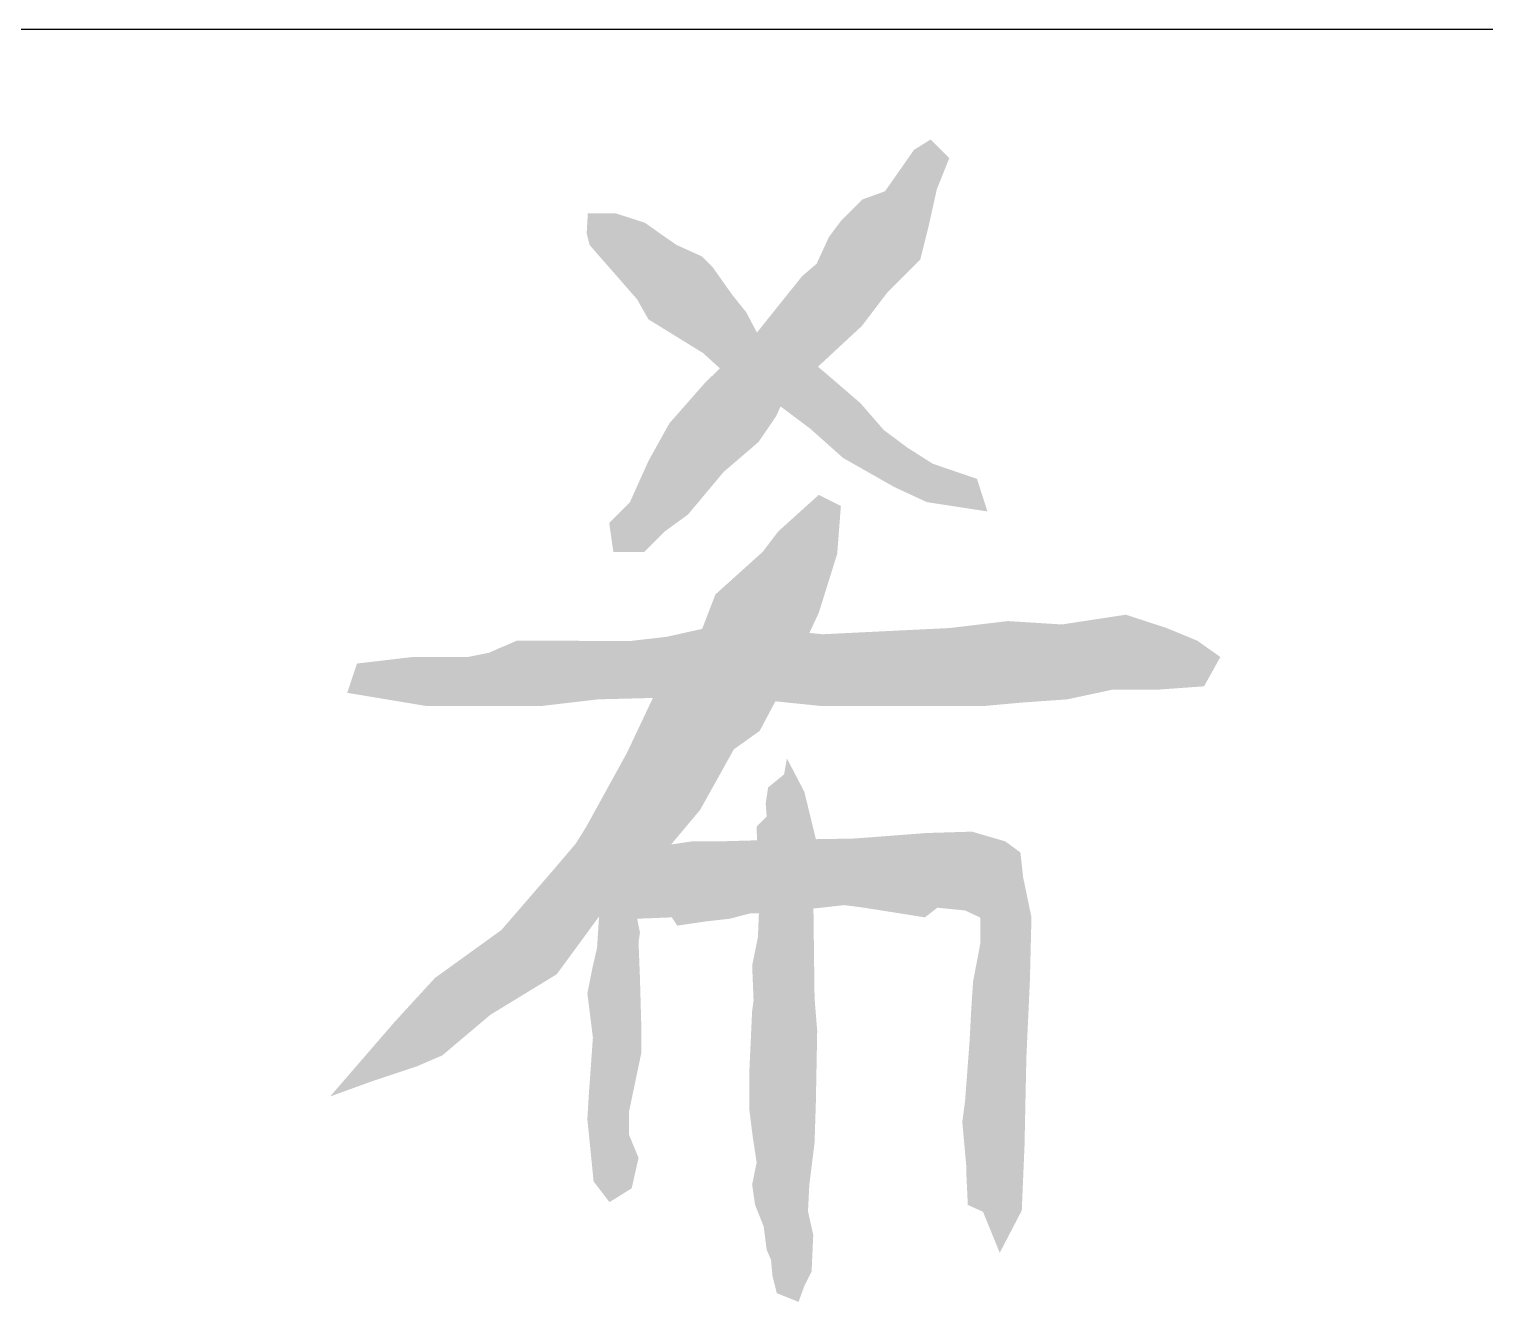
# Model space of a CAD drawing. Extents: x 5904849 to 6011887, y -826029 to -177002.
# Drawn here: x 5947674 to 5948341, y -721634 to -721051 of the extents above; entities that cross this region are included whole.
import ezdxf

# ---------------------------------------------------------------- set-up
doc = ezdxf.new("R2010")
doc.units = 0
doc.header["$LTSCALE"] = 1000
doc.header["$MEASUREMENT"] = 0
doc.layers.get('0').update_dxf_attribs({"linetype": 'CONTINUOUS'})
doc.layers.add('HATCH', color=8, linetype='CONTINUOUS')

msp = doc.modelspace()

# ---------------------------------------------------------------- hatches: boundary and pattern name
at = {"layer": 'HATCH'}
h = msp.add_hatch(color=0, dxfattribs=at)
h.paths.add_polyline_path([(5948055.01, -721222.56), (5948039.54, -721209.23), (5948035.54, -721205.87), (5948020.19, -721220.13), (5948018.42, -721224.06), (5948032.07, -721234.28), (5948047.01, -721247.61), (5948070.48, -721260.94), (5948085.42, -721267.87), (5948099.29, -721270), (5948113.16, -721272.14), (5948108.36, -721257.21), (5948088.09, -721250.28), (5948076.35, -721242.81), (5948065.68, -721234.82)])
h.paths.add_polyline_path([(5948035.54, -721205.87), (5948031.93, -721202.84), (5948022.9, -721197), (5948008.06, -721191.1), (5948007.6, -721190.23), (5947995.02, -721202.38), (5947990.65, -721206.61), (5948001.12, -721216.16), (5948017.06, -721223.04), (5948018.42, -721224.06), (5948020.19, -721220.13)])
h.paths.add_polyline_path([(5948067.19, -721172.02), (5948082.38, -721156.84), (5948086.18, -721141.66), (5948089.98, -721124.58), (5948095.68, -721110.35), (5948087.13, -721101.81), (5948079.53, -721106.55), (5948072.89, -721116.04), (5948066.24, -721125.53), (5948055.79, -721129.32), (5948046.3, -721138.81), (5948040.6, -721146.4), (5948034.91, -721158.74), (5948028.26, -721164.43), (5948016.86, -721178.66), (5948007.6, -721190.23), (5948008.06, -721191.1), (5948022.9, -721197), (5948031.93, -721202.84), (5948035.54, -721205.87), (5948044.4, -721197.64), (5948055.69, -721187.16)])
h.paths.add_polyline_path([(5947996.32, -721172.97), (5947987.25, -721160.18), (5947982.45, -721155.38), (5947970.71, -721150.05), (5947963.78, -721145.25), (5947956.31, -721139.92), (5947942.97, -721135.65), (5947930.16, -721135.65), (5947929.63, -721144.72), (5947930.94, -721150.08), (5947936.03, -721155.91), (5947943.23, -721164.15), (5947952.71, -721174.99), (5947957.91, -721184.17), (5947982.98, -721199.63), (5947990.65, -721206.61), (5947995.02, -721202.38), (5948007.6, -721190.23), (5948002.72, -721180.97)])
h.paths.add_polyline_path([(5948016.43, -721228.48), (5948018.42, -721224.06), (5948017.06, -721223.04), (5948001.12, -721216.16), (5947990.65, -721206.61), (5947983.95, -721213.08), (5947967.49, -721231.8), (5947957.99, -721248.88), (5947949.45, -721267.85), (5947939.95, -721277.34), (5947941.85, -721290.63), (5947956.09, -721290.63), (5947965.59, -721281.14), (5947976.03, -721273.55), (5947992.38, -721254.01), (5948008.32, -721240.34)])
h.paths.add_polyline_path([(5948044.36, -721291.56), (5948046.05, -721269.61), (5948035.91, -721264.54), (5948017.41, -721281.24), (5948010.14, -721290.74), (5947988.59, -721310.13), (5947982.51, -721325.91), (5947991.55, -721323.89), (5948031.62, -721327.77), (5948035.91, -721318.58)])
h.paths.add_polyline_path([(5948031.62, -721327.77), (5947991.55, -721323.89), (5947982.51, -721325.91), (5947981.62, -721328.24), (5947959.95, -721357.54), (5947993.04, -721356.69), (5948016.05, -721359.07), (5948024.12, -721343.83)])
h.paths.add_polyline_path([(5948219.8, -721338.8), (5948209.35, -721331.35), (5948195.19, -721325.51), (5948176.53, -721319.42), (5948147.23, -721323.89), (5948122.49, -721322.33), (5948096.01, -721325.51), (5948037.79, -721328.37), (5948031.62, -721327.77), (5948024.12, -721343.83), (5948016.05, -721359.07), (5948036.3, -721361.16), (5948075.09, -721361.16), (5948112.39, -721361.16), (5948128.8, -721359.67), (5948149.68, -721358.18), (5948170.57, -721353.71), (5948191.45, -721353.71), (5948212.34, -721352.22)])
h.paths.add_polyline_path([(5947981.62, -721328.24), (5947982.51, -721325.91), (5947966.33, -721329.53), (5947948.95, -721331.53), (5947921.43, -721331.35), (5947906.52, -721331.35), (5947897.56, -721331.35), (5947884.74, -721336.88), (5947875.19, -721338.8), (5947849.83, -721338.8), (5947824.47, -721341.78), (5947819.99, -721355.2), (5947855.79, -721361.16), (5947909.5, -721361.16), (5947934.86, -721358.18), (5947959.95, -721357.54)])
h.paths.add_polyline_path([(5947997.04, -721381.06), (5948008.87, -721372.62), (5948016.05, -721359.07), (5947993.04, -721356.69), (5947959.95, -721357.54), (5947948.03, -721382.75), (5947929.44, -721416.52), (5947924.58, -721424.3), (5947915.07, -721435.48), (5947890.57, -721463.81), (5947860.15, -721485.76), (5947841.56, -721506.03), (5947812.15, -721540.04), (5947831.42, -721533.04), (5947851.7, -721526.29), (5947863.53, -721521.22), (5947885.5, -721502.65), (5947915.92, -721484.07), (5947936.31, -721456.25), (5947966.62, -721426.66), (5947981.61, -721408.75)])
h.paths.add_polyline_path([(5948034.59, -721422.21), (5948013.58, -721422.56), (5948007.7, -721422.73), (5948008.06, -721430.38), (5948008.57, -721441.03), (5948008.06, -721450.95), (5948008.51, -721456.11), (5948019.91, -721455.48), (5948025.62, -721454.85), (5948033.47, -721453.97), (5948033.39, -721447.38)])
h.paths.add_polyline_path([(5948029.31, -721400.52), (5948021.34, -721385.25), (5948020.02, -721392.55), (5948012.71, -721398.53), (5948011.62, -721405.81), (5948012.05, -721411.8), (5948007.4, -721416.44), (5948007.7, -721422.73), (5948013.58, -721422.56), (5948034.59, -721422.21)])
h.paths.add_polyline_path([(5948008.06, -721430.38), (5948007.7, -721422.73), (5947991.41, -721423.19), (5947978.1, -721423.19), (5947968.31, -721424.63), (5947966.62, -721426.66), (5947936.31, -721456.25), (5947935.31, -721457.63), (5947934.39, -721471.94), (5947932.49, -721480.17), (5947929.95, -721492.83), (5947932.49, -721513.09), (5947930.59, -721539.67), (5947929.95, -721550.44), (5947931.86, -721569.43), (5947932.81, -721578.95), (5947940.09, -721588.42), (5947950.23, -721582.09), (5947953.39, -721568.16), (5947948.96, -721557.4), (5947948.96, -721547.27), (5947954.66, -721520.05), (5947954.66, -721508.02), (5947954.03, -721485.86), (5947953.39, -721469.41), (5947954.03, -721464.97), (5947952.76, -721458.64), (5947968.6, -721458.01), (5947971.13, -721461.81), (5947983.8, -721459.91), (5947995.21, -721458.64), (5948004.71, -721456.11), (5948008.51, -721456.11), (5948008.06, -721450.95), (5948008.57, -721441.03)])
h.paths.add_polyline_path([(5948128.24, -721428.26), (5948121.28, -721423.19), (5948106.07, -721418.76), (5948085.17, -721419.39), (5948060.46, -721421.29), (5948051.59, -721421.93), (5948034.59, -721422.21), (5948033.39, -721447.38), (5948033.47, -721453.97), (5948047.59, -721452.41), (5948056.66, -721453.58), (5948084.53, -721458.01), (5948090.23, -721453.58), (5948102.9, -721454.85), (5948109.84, -721458.08), (5948109.84, -721470.27), (5948106.59, -721487.33), (5948105.78, -721499.51), (5948104.96, -721514.95), (5948102.9, -721542.21), (5948101.64, -721551.7), (5948103.54, -721572.59), (5948103.54, -721576.39), (5948104.17, -721589.68), (5948111.14, -721592.85), (5948118.79, -721611.62), (5948128.88, -721592.22), (5948130.14, -721562.46), (5948130.98, -721522.26), (5948132.61, -721486.51), (5948133.31, -721458.01), (5948129.51, -721439.65)])
h.paths.add_polyline_path([(5948033.47, -721453.97), (5948025.62, -721454.85), (5948019.91, -721455.48), (5948008.51, -721456.11), (5948008.06, -721466.87), (5948005.41, -721480.14), (5948006.07, -721496.07), (5948005.41, -721500.71), (5948004.08, -721529.25), (5948004.08, -721545.83), (5948005.65, -721558.24), (5948007.46, -721570.29), (5948005.41, -721580.34), (5948006.74, -721589.63), (5948010.72, -721599.58), (5948012.05, -721610.2), (5948014.04, -721614.84), (5948014.7, -721622.14), (5948016.7, -721630.11), (5948026.66, -721634.09), (5948029.31, -721626.79), (5948032.63, -721620.15), (5948033.39, -721603.43), (5948030.98, -721592.59), (5948031.58, -721580.54), (5948033.99, -721561.26), (5948034.59, -721542.58), (5948035.2, -721510.04), (5948033.99, -721494.98)])

# ---------------------------------------------------------------- linework, layer by layer
msp.add_line((5945249.37, -721051.27), (5950749.37, -721051.27))

doc.saveas('drawing.dxf')
